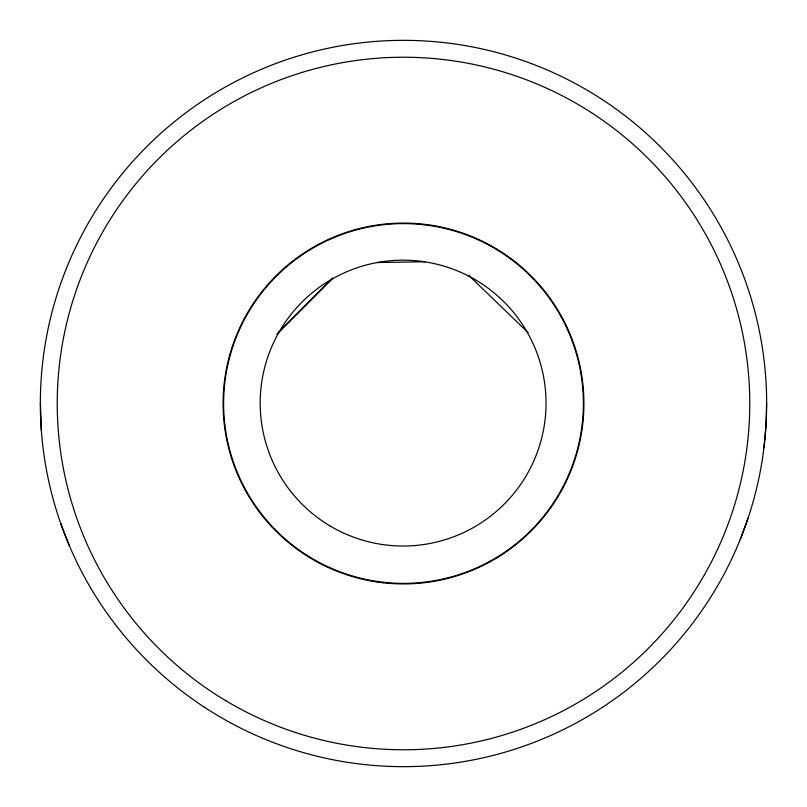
<?xml version="1.0" encoding="UTF-8"?>
<svg xmlns="http://www.w3.org/2000/svg" width="807" height="807" viewBox="0 0 807 807"><rect width="100%" height="100%" fill="white"/><g stroke="black" fill="none" stroke-linecap="round" stroke-linejoin="round"><path stroke-width="1.21" d="M40.431 403.5L41.339 430.393M766.569 403.5L766.075 424.109L763.957 447.774M383.123 582.765L383.184 582.24A179.89 179.89 0 0 0 569.228 333.533A179.89 179.89 0 0 0 261.236 293.405A179.89 179.89 0 0 0 377.343 581.484L377.262 582.008L383.123 582.765A180.425 180.425 0 0 0 569.712 333.321A180.425 180.425 0 0 0 260.812 293.082A180.425 180.425 0 0 0 377.262 582.008M740.211 539.56L748.392 517.247M276.831 334.209L332.766 278.122L278.445 332.393M376.647 262.537L425.44 261.771M377.343 581.484L383.184 582.24M468.635 275.237L528.131 332.645M60.636 523.218L69.2 545.381M204.363 707.194A363.16 363.16 0 0 0 766.075 424.109A363.16 363.16 0 0 0 240.052 79.197A363.16 363.16 0 0 0 204.363 707.194M225.879 700.748A346.274 346.274 0 0 0 749.733 408.705A346.274 346.274 0 0 0 234.887 101.057A346.274 346.274 0 0 0 225.879 700.748M329.791 525.791A142.93 142.93 0 0 0 546.016 405.255A142.93 142.93 0 0 0 333.503 278.264A142.93 142.93 0 0 0 329.791 525.791"/></g></svg>
